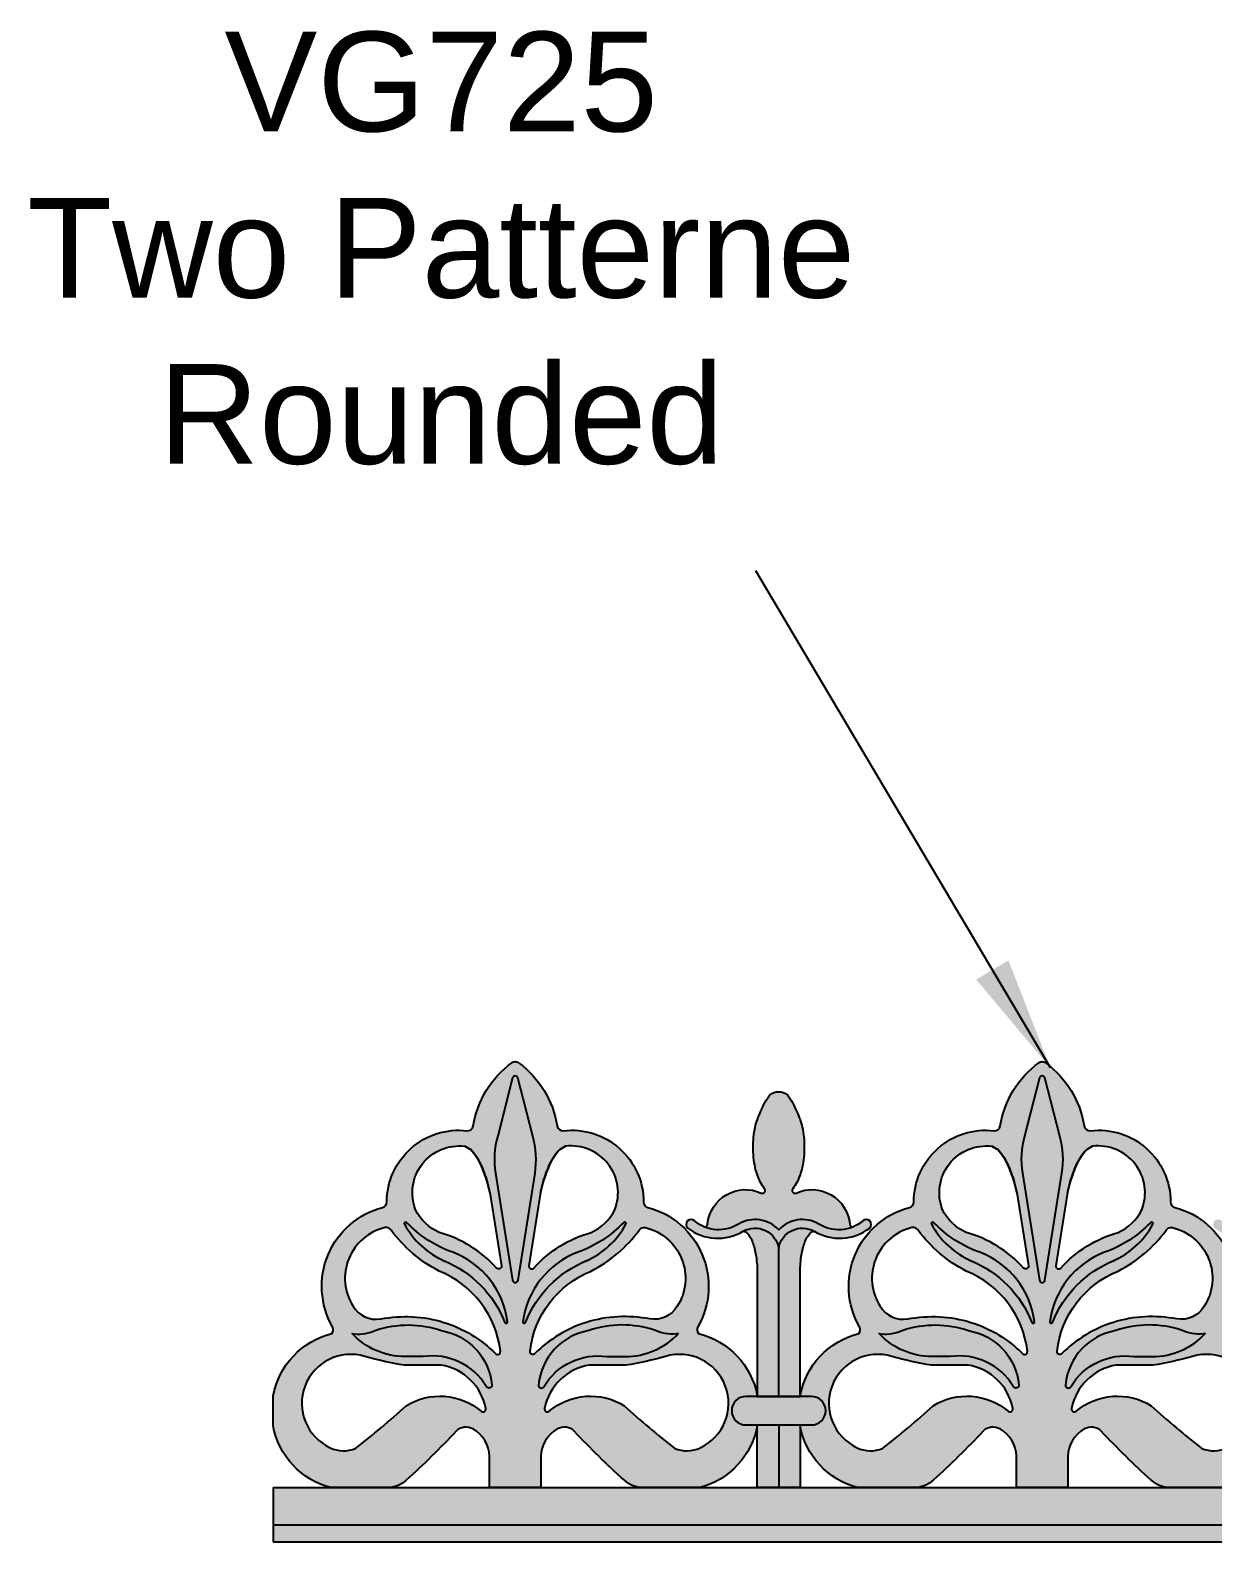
# Model space of a CAD drawing. Header units: millimetres. Extents: x -38686 to 870903, y -23218 to 232707.
# Drawn here: x 15052 to 15467, y 23475 to 24006 of the extents above; entities that cross this region are included whole.
import ezdxf

# ---------------------------------------------------------------- set-up
doc = ezdxf.new("R2010")
doc.units = ezdxf.units.MM
doc.header["$LTSCALE"] = 10
doc.layers.add('42 - Detail Hatch', color=7, linetype='Continuous')
doc.layers.add('44 - Detail Text', color=7, linetype='Continuous')
doc.styles.add('1-20', font='romans.shx', dxfattribs={"width": 0.8, "height": 35})
doc.dimstyles.new('1-20', dxfattribs={"dimtxt": 35, "dimasz": 40, "dimexe": 40, "dimexo": 40, "dimgap": 40, "dimtad": 1, "dimdec": 0, "dimzin": 0, "dimdsep": 46, "dimtxsty": '1-20', "dimblk": 'OBLIQUE', "dimcen": 40, "dimdle": 40, "dimclrd": 251, "dimclre": 251, "dimclrt": 251, "dimadec": 0, "dimazin": 0, "dimtfac": 1, "dimtdec": 0, "dimtix": 1, "dimtmove": 1, "dimatfit": 3, "dimfxl": 1, "dimtolj": 1, "dimtzin": 0, "dimlwd": 25, "dimarcsym": 0})

# ---------------------------------------------------------------- blocks, each defined once
blk = doc.blocks.new('_Oblique')
at = {"color": 0, "linetype": 'ByBlock', "lineweight": -2}
blk.add_line((-0.5, -0.5), (0.5, 0.5), dxfattribs=at)

msp = doc.modelspace()

# ---------------------------------------------------------------- hatches: boundary and pattern name
at = {"layer": '42 - Detail Hatch', "ltscale": 10}
h = msp.add_hatch(color=69, dxfattribs=at)
h.paths.add_polyline_path([(15302.79266827324, 23525.93194438872), (15306.79407143867, 23525.93194438872), (15306.79407143867, 23526.2008125709, 0.290890483241239), (15286.1928871052, 23548.07728254207, -0.3274244620729964), (15285.92486089078, 23550.42781989892, 0.4930837104361933), (15268.37897533985, 23592.29030712896, -0.3395234898260132), (15266.88872050288, 23594.21657475957, 0.446836297973295), (15238.7394440402, 23619.23167666979, -0.4011773792298842), (15236.53719811645, 23620.90276366755, 0.1973603974252032), (15222.97677328225, 23643.10245255326, 0.1595159496181622), (15221.79407143867, 23643.48962387383, 0.1595159496181574), (15220.61136959508, 23643.10245255326, 0.1973603974252036), (15207.05094476088, 23620.90276366755, -0.4011773792299205), (15204.84869883716, 23619.23167666979, 0.4468362979732856), (15176.69942237446, 23594.21657475957, -0.3395234898260073), (15175.20916753752, 23592.29030712896, 0.4930837104361905), (15157.66328198658, 23550.4278198989, -0.3274244620725459), (15157.39525577214, 23548.07728254207, 0.2908904832412579), (15136.79407143867, 23526.2008125709), (15136.79407143867, 23515.66307620655, 0.2854127449615869), (15156.84752715353, 23493.93194438872), (15176.78510024006, 23493.93194438872, 0.185379924663324), (15183.47758103794, 23496.50155403759, 0.02146007984842635), (15201.06704104119, 23513.76726234818, -0.332611912000645), (15207.00888433936, 23514.52215109547, -0.2616575118174192), (15212.79407143867, 23504.93899970452), (15212.79407143867, 23493.93194438872), (15230.79407143867, 23493.93194438872), (15230.79407143867, 23504.93899970452, -0.2616575118174307), (15236.57925853797, 23514.52215109547, -0.3326119120006031), (15242.52110183618, 23513.76726234818, 0.02146007984839959), (15260.11056183942, 23496.50155403759, 0.1853799246633375), (15266.80304263728, 23493.93194438872), (15286.7406157238, 23493.93194438872, 0.2854127449616161), (15306.79407143867, 23515.66307620655), (15306.79407143867, 23515.93194438872), (15302.79266827324, 23515.93194438872, -1)])
h.paths.add_polyline_path([(15232.11993554651, 23521.73371052789, -0.3152936471794113), (15247.79407143867, 23536.93194438872), (15260.62740348009, 23536.93194438872, 0.03138989779875382), (15274.55346135065, 23539.98442146563, -0.9306831185492099), (15286.7406157238, 23507.93194438872, -0.2154485549788748), (15277.85346618624, 23507.73165317299, -0.02416061197222719), (15260.06662547498, 23522.69535926254, 0.3234961625717702), (15233.74495503898, 23520.7790343324, -0.7060767086110007)], flags=16)
h.paths.add_polyline_path([(15229.9921684466, 23529.96254958057, -0.3389195175552531), (15247.68404850152, 23549.06712004296, -0.1649416882875526), (15270.67406228316, 23549.20867205095, 0.1269579821565212), (15278.29192701116, 23547.90577749703), (15279.05577341371, 23548.04046422691, -0.2083356585873839), (15260.39587736092, 23539.93194438872), (15254.05609181241, 23539.93194438872, 0.3050587909623685), (15231.84842319918, 23529.35995463769, -0.800741042946323)], flags=16)
h.paths.add_polyline_path([(15209.84318783836, 23520.7790343324, 0.3234961625717453), (15183.52151740235, 23522.69535926254, -0.02416061197220331), (15165.73467669113, 23507.73165317299, -0.2154485549792389), (15156.84752715353, 23507.93194438874, -0.9306831185488488), (15169.03468152669, 23539.98442146565, 0.03138989779875817), (15182.96073939727, 23536.93194438872), (15195.79407143867, 23536.93194438872, -0.3152936471794515), (15211.46820733082, 23521.73371052789, -0.7060767086108753)], flags=16)
h.paths.add_polyline_path([(15211.73971967816, 23529.35995463769, 0.305058790962365), (15189.53205106492, 23539.93194438872), (15183.19226551641, 23539.93194438872, -0.2083356585873839), (15164.53236946362, 23548.04046422691), (15165.2962158662, 23547.90577749703, 0.126957982156501), (15172.91408059418, 23549.20867205095, -0.1649416882875594), (15195.90409437582, 23549.06712004296, -0.3389195175552572), (15213.59597443074, 23529.96254958057, -0.8007410429461583)], flags=0)
h.paths.add_polyline_path([(15227.00131539139, 23541.7950243844, -0.2753339956792527), (15248.4307918475, 23569.91493101753, 0.1145286720078947), (15265.35164216184, 23584.3195136618, -0.3228661501954092), (15267.51372275045, 23585.21213735898, -0.5160538531805404), (15278.69762306012, 23557.60611028307, -0.3054404845106333), (15269.01433237183, 23553.15345540697, 0.1231444367667507), (15246.79407143867, 23551.93194438872, 0.1221190327105669), (15228.70349038011, 23540.97587559756, -0.7109713930143537)], flags=16)
h.paths.add_polyline_path([(15214.88465249722, 23540.97587559756, 0.1221190327107612), (15196.79407143864, 23551.93194438874, 0.1231444367665872), (15174.57381050551, 23553.15345540697, -0.3054404845104068), (15164.89051981722, 23557.60611028307, -0.516053853180683), (15176.07442012689, 23585.21213735898, -0.3228661501955361), (15178.23650071552, 23584.3195136618, 0.1145286720078941), (15195.15735102984, 23569.91493101753, -0.2753339956793022), (15216.58682748597, 23541.7950243844, -0.7109713930143864)], flags=16)
h.paths.add_polyline_path([(15224.49344115786, 23552.26452829855, -0.2753004821801646), (15243.72599809702, 23576.5508077554, 0.1159179307452305), (15259.87182347474, 23587.00436584617, -0.8930564177331088), (15260.68315832087, 23586.43073597651, -0.1601686518488726), (15246.96730195239, 23573.63770515483, 0.2067174709624382), (15225.44094169702, 23551.9491283619, -0.9487237566595025)], flags=16)
h.paths.add_polyline_path([(15218.14720118035, 23551.9491283619, 0.2067174709624233), (15196.62084092494, 23573.63770515482, -0.1601686518489098), (15182.90498455646, 23586.43073597651, -0.8930564177416445), (15183.71631940263, 23587.00436584617, 0.1159179307451982), (15199.86214478035, 23576.5508077554, -0.2753004821801368), (15219.0947017195, 23552.26452829855, -0.948723756654278)], flags=16)
h.paths.add_polyline_path([(15220.8051350858, 23566.78360393579), (15214.8410017367, 23604.33947318124, -0.1099075124607886), (15215.64121116497, 23617.34636677129), (15220.8137225732, 23637.68689551894, -0.8188190787595419), (15222.77442030414, 23637.68689551894), (15227.94693171239, 23617.34636677129, -0.1099075124607939), (15228.74714114066, 23604.33947318124), (15222.78300779153, 23566.78360393579, -0.8611874208077256)], flags=16)
h.paths.add_polyline_path([(15226.62580776439, 23571.85394882987), (15230.71174975374, 23597.58293477194, -0.01228895311265417), (15231.6575101667, 23601.27883839216, -0.04008491051423099), (15233.98724793669, 23607.55917123388, -0.08147715482250041), (15237.41474789285, 23612.59130274702, -6.417048229291687e-05), (15237.41828733476, 23612.59372853271, -0.0200086365435446), (15238.55091113874, 23613.30491766083, -0.0147684770285719), (15239.42152213576, 23613.77057195074, -0.5691558839869824), (15256.75341928145, 23591.46040073143, -0.1737650996832021), (15248.44494603112, 23583.52075888115, 0.1406254601873829), (15228.35526627017, 23571.02652453788, -0.7461344911949436)], flags=16)
h.paths.add_polyline_path([(15204.16662074137, 23613.77057195076, 0.5691558839823401), (15186.83472359588, 23591.46040073145, 0.1737650996832476), (15195.14319684622, 23583.52075888115, -0.1406254601873809), (15215.23287660716, 23571.02652453788, 0.7461344911948913), (15216.96233511294, 23571.85394882987), (15212.87639312362, 23597.58293477194, 0.01228895311265417), (15211.93063271066, 23601.27883839216, 0.04008491051423099), (15209.60089494064, 23607.55917123388, 0.08147715482249676), (15206.17339498448, 23612.59130274702, 0.0348516414473829)], flags=16)
h.paths.add_polyline_path([(15195.90409437582, 23549.06712004296, 0.1649416882875526), (15172.91408059418, 23549.20867205095, -0.1269579821565212), (15165.2962158662, 23547.90577749703), (15164.53236946362, 23548.04046422691, 0.2078819442518746), (15183.14795296509, 23539.93194438872), (15189.53205106492, 23539.93194438872, -0.3050587909623685), (15211.73971967816, 23529.35995463769, 0.8007410429465864), (15213.59597443074, 23529.96254958057, 0.3389195175552484)], flags=16)
h.paths.add_polyline_path([(15279.05577341371, 23548.04046422691), (15278.29192701116, 23547.90577749703, -0.126957982156501), (15270.67406228316, 23549.20867205095, 0.1649416882875594), (15247.68404850152, 23549.06712004296, -1.074792966085091e-05), (15247.68495577897, 23549.06727597996, 0.338931500104977), (15229.9921684466, 23529.96254958057, 0.8007410429461583), (15231.84842319918, 23529.35995463769, -0.305058790962365), (15254.05609181241, 23539.93194438872), (15260.44018991225, 23539.93194438872, 0.2078819442518746)], flags=16)
h.paths.add_polyline_path([(15246.96730195239, 23573.63770515482, 0.1601686518488891), (15260.68315832087, 23586.43073597651, 0.8606088951536963), (15259.89722587765, 23587.03082756048, -0.1161389978506701), (15243.72599809702, 23576.5508077554, 0.276527809332096), (15224.47551340025, 23552.12763096325, 0.8250623812623604), (15225.44094169702, 23551.9491283619, -0.2067174709624074)], flags=16)
h.paths.add_polyline_path([(15199.86214478035, 23576.5508077554, -0.1161389978506361), (15183.69091699968, 23587.03082756048, 0.8606088951537916), (15182.90498455646, 23586.43073597651, 0.1601686518489014), (15196.62084092494, 23573.63770515482, -0.206717470962428), (15218.14720118035, 23551.9491283619, 0.825062381262331), (15219.11262947708, 23552.12763096325, 0.2765278093320985)], flags=16)
h.paths.add_polyline_path([(15228.74714114066, 23604.33947318124, 0.1099075124607939), (15227.94693171239, 23617.34636677129), (15222.74956699438, 23637.78462937045, 0.7378312742267509), (15220.83857588299, 23637.78462937045), (15215.64121116497, 23617.34636677129, 0.1099075124607886), (15214.8410017367, 23604.33947318124), (15220.80783330274, 23566.76661338963, 0.8463158850734317), (15222.78030957459, 23566.76661338961)], flags=0)
h.paths.add_polyline_path([(15320.43384383983, 23597.34667727244, -0.7932168850167367), (15319.24037047086, 23598.88564164062, 0.05168259614108816), (15320.65803246937, 23601.05757571796, 0.06637821796951085), (15322.54954312151, 23606.36343821461, 0.05251991267427723), (15323.29407143867, 23613.43194438874, 0.05251991267418304), (15322.54954312151, 23620.50045056285, 0.0663782179696129), (15320.65803246937, 23625.8063130595, 0.07943427259887043), (15317.3618679136, 23631.85014307652, 0.1711509385230187), (15314.29407143867, 23632.93194438874, 0.1711509385228599), (15311.22627496376, 23631.85014307652, 0.0794342725988546), (15307.930110408, 23625.8063130595, 0.06637821796951819), (15306.03859975582, 23620.50045056285, 0.05251991267426905), (15305.29407143867, 23613.43194438874, 0.05251991267421482), (15306.03859975582, 23606.36343821461, 0.06637821796960094), (15307.930110408, 23601.05757571796, 0.05168259614101062), (15309.34777240648, 23598.88564164063, -0.7932168850167229), (15308.15429903751, 23597.34667727244, 0.5179678985366243), (15289.34597174407, 23586.43176589455, -0.5156824637204805), (15287.939629306, 23585.60883665583, 0.2558491912092595), (15300.38895666798, 23586.58381115453, -0.344392491894586), (15314.29407143867, 23584.44538254291, -0.3443924918945804), (15328.19918620936, 23586.58381115453, 0.255849191209277), (15340.64851357136, 23585.60883665583, -0.5156824637205347), (15339.24217113326, 23586.43176589455, 0.5179678985366174)])
h.paths.add_polyline_path([(15300.38895666798, 23586.58381115453, -0.3343219400798156), (15284.78537778961, 23587.61783829065, 1), (15282.34251553938, 23585.05614797247, 0.3067604437600738), (15301.79407143867, 23583.93194438872, -0.5248388130721586), (15314.29407143867, 23577.93194438872, -0.5248388130721688), (15326.79407143867, 23583.93194438872, 0.3067604437600798), (15346.24562733798, 23585.05614797247, 1), (15343.80276508772, 23587.61783829065, -0.3343219400797596), (15328.19918620936, 23586.58381115453, 0.3443924918945613), (15314.29407143867, 23584.44538254291, 0.3443924918945793)])
h.paths.add_polyline_path([(15314.29407143867, 23577.93194438872, 0.5248388130721586), (15301.79407143867, 23583.93194438872, -0.2270799446935736), (15303.3337419538, 23583.19467002309, -0.08920364666017906), (15305.3296053446, 23579.53854610653, -0.04616947495852258), (15306.37187179295, 23575.0766342537, -0.03431438563950417), (15306.79407143867, 23568.93194438874), (15306.79407143867, 23525.93194438872), (15314.29407143867, 23525.93194438872)])
h.paths.add_polyline_path([(15322.21627108439, 23575.0766342537, -0.04616947495852258), (15323.25853753274, 23579.53854610653, -0.0892036466601791), (15325.25440092356, 23583.19467002309, -0.2270799446936018), (15326.79407143867, 23583.93194438872, 0.5248388130721688), (15314.29407143867, 23577.93194438872), (15314.29407143867, 23525.93194438872), (15321.79407143867, 23525.93194438872), (15321.79407143867, 23526.2008125709), (15321.79407143867, 23568.93194438874, -0.03431438563949912)])
h.paths.add_polyline_path([(15325.7954746041, 23525.93194438872), (15302.79266827324, 23525.93194438872, 1), (15302.79266827324, 23515.93194438872), (15325.7954746041, 23515.93194438872, 1)])
h.paths.add_polyline_path([(15321.79407143867, 23515.93194438872), (15314.29407143867, 23515.93194438872), (15314.29407143867, 23493.93194438872), (15321.79407143867, 23493.93194438872)])
h.paths.add_polyline_path([(15314.29407143867, 23515.93194438872), (15306.79407143867, 23515.93194438872), (15306.79407143867, 23493.93194438872), (15314.29407143867, 23493.93194438872)])
h.paths.add_polyline_path([(15386.06704104119, 23513.76726234818, -0.33261191200058), (15392.00888433936, 23514.52215109547, -0.2616575118174307), (15397.79407143867, 23504.93899970452), (15397.79407143867, 23493.93194438872), (15415.79407143867, 23493.93194438872), (15415.79407143867, 23504.93899970452, -0.261657511817436), (15421.57925853797, 23514.52215109547, -0.3326119120004479), (15427.52110183618, 23513.76726234818, 0.02146007984840215), (15445.11056183942, 23496.50155403759, 0.1853799246632882), (15451.80304263728, 23493.93194438872), (15471.7406157238, 23493.93194438872, 0.2854127449616131), (15491.79407143867, 23515.66307620655), (15491.79407143867, 23515.93194438872), (15487.79266827324, 23515.93194438872, -1), (15487.79266827324, 23525.93194438872), (15491.79407143867, 23525.93194438872), (15491.79407143867, 23526.2008125709, 0.2908904832412254), (15471.1928871052, 23548.07728254207, -0.3274244620730397), (15470.92486089078, 23550.42781989892, 0.4930837104361876), (15453.37897533985, 23592.29030712896, -0.3395234898260209), (15451.88872050288, 23594.21657475957, 0.446836297973298), (15423.7394440402, 23619.23167666979, -0.4011773792298842), (15421.53719811645, 23620.90276366755, 0.1973603974252036), (15407.97677328225, 23643.10245255326, 0.1595159496181574), (15406.79407143867, 23643.48962387383, 0.1595159496181574), (15405.61136959508, 23643.10245255326, 0.197360397425203), (15392.05094476088, 23620.90276366755, -0.4011773792299205), (15389.84869883716, 23619.23167666979, 0.4468362979732851), (15361.69942237446, 23594.21657475957, -0.3395234898259994), (15360.20916753752, 23592.29030712896, 0.493083710436193), (15342.66328198658, 23550.4278198989, -0.3274244620725698), (15342.39525577214, 23548.07728254207, 0.2908904832412552), (15321.79407143867, 23526.2008125709), (15321.79407143867, 23525.93194438872), (15325.7954746041, 23525.93194438872, -1), (15325.7954746041, 23515.93194438872), (15321.79407143867, 23515.93194438872), (15321.79407143867, 23515.66307620655, 0.2854127449615869), (15341.84752715353, 23493.93194438872), (15361.78510024006, 23493.93194438872, 0.1853799246633169), (15368.47758103794, 23496.50155403759, 0.02146007984842702)])
h.paths.add_polyline_path([(15354.03468152669, 23539.98442146565, 0.03138989779875348), (15367.96073939727, 23536.93194438872), (15380.79407143867, 23536.93194438872, -0.3152936471794493), (15396.46820733082, 23521.73371052789, -0.7060767086105588), (15394.84318783836, 23520.7790343324, 0.3234961625717417), (15368.52151740235, 23522.69535926254, -0.02416061197220371), (15350.73467669113, 23507.73165317299, -0.2154485549790313), (15341.84752715353, 23507.93194438874, -0.9306831185491602)], flags=16)
h.paths.add_polyline_path([(15349.53236946362, 23548.04046422691), (15350.2962158662, 23547.90577749703, 0.126957982156501), (15357.91408059418, 23549.20867205095, -0.1649416882875611), (15380.90409437582, 23549.06712004296, -0.338919517555254), (15398.59597443074, 23529.96254958057, -0.8007410429461583), (15396.73971967816, 23529.35995463769, 0.305058790962365), (15374.53205106492, 23539.93194438872), (15368.19226551641, 23539.93194438872, -0.2083356585873839)], flags=16)
h.paths.add_polyline_path([(15349.89051981722, 23557.60611028307, -0.5160538531805478), (15361.07442012689, 23585.21213735898, -0.3228661501951997), (15363.23650071552, 23584.3195136618, 0.1145286720079021), (15380.15735102984, 23569.91493101753, -0.2753339956793084), (15401.58682748597, 23541.7950243844, -0.7109713930143018), (15399.88465249722, 23540.97587559756, 0.1221190327106922), (15381.79407143864, 23551.93194438874, 0.123144436766671), (15359.57381050551, 23553.15345540697, -0.305440484510538)], flags=16)
h.paths.add_polyline_path([(15403.14720118035, 23551.9491283619, 0.2067174709624316), (15381.62084092494, 23573.63770515482, -0.1601686518489028), (15367.90498455646, 23586.43073597651, -0.8930564177311439), (15368.71631940263, 23587.00436584617, 0.1159179307452355), (15384.86214478035, 23576.5508077554, -0.2765278093320877), (15404.11262947708, 23552.12763096325, -0.8250623812630049)], flags=0)
h.paths.add_polyline_path([(15417.11993554651, 23521.73371052789, -0.315293647179428), (15432.79407143867, 23536.93194438872), (15445.62740348009, 23536.93194438872, 0.03138989779875382), (15459.55346135065, 23539.98442146563, -0.9306831185492099), (15471.7406157238, 23507.93194438872, -0.2154485549788628), (15462.85346618624, 23507.73165317299, -0.02416061197222748), (15445.06662547498, 23522.69535926254, 0.323496162571777), (15418.74495503898, 23520.7790343324, -0.7060767086100076)], flags=16)
h.paths.add_polyline_path([(15414.9921684466, 23529.96254958057, -0.3389195175552472), (15432.68404850152, 23549.06712004296, -0.1649416882875594), (15455.67406228316, 23549.20867205095, 0.1269579821565051), (15463.29192701116, 23547.90577749703), (15464.05577341371, 23548.04046422691, -0.2083356585873839), (15445.39587736092, 23539.93194438872), (15439.05609181241, 23539.93194438872, 0.3050587909623685), (15416.84842319918, 23529.35995463769, -0.8007410429461147)], flags=16)
h.paths.add_polyline_path([(15412.00131539139, 23541.7950243844, -0.2753339956792527), (15433.4307918475, 23569.91493101753, 0.1145286720078947), (15450.35164216184, 23584.3195136618, -0.3228661501954092), (15452.51372275045, 23585.21213735898, -0.5160538531805404), (15463.69762306012, 23557.60611028307, -0.3054404845106333), (15454.01433237183, 23553.15345540697, 0.1231444367667507), (15431.79407143867, 23551.93194438872, 0.1221190327105669), (15413.70349038011, 23540.97587559756, -0.7109713930143537)], flags=16)
h.paths.add_polyline_path([(15409.47551340025, 23552.12763096325, -0.2765278093320849), (15428.72599809702, 23576.5508077554, 0.1159179307452382), (15444.87182347474, 23587.00436584617, -0.8930564177362296), (15445.68315832087, 23586.43073597651, -0.1601686518488961), (15431.96730195239, 23573.63770515482, 0.2067174709624195), (15410.44094169702, 23551.9491283619, -0.8250623812619367)], flags=0)
h.paths.add_polyline_path([(15389.16662074137, 23613.77057195076, 0.5691558839823977), (15371.83472359588, 23591.46040073143, 0.1737650996832111), (15380.14319684622, 23583.52075888115, -0.1406254601873813), (15400.23287660719, 23571.02652453788, 0.7461344911949581), (15401.96233511294, 23571.85394882987), (15397.87639312362, 23597.58293477194, 0.01228895311265505), (15396.93063271066, 23601.27883839216, 0.04008491051424711), (15394.60089494064, 23607.55917123388, 0.08147715482245814), (15391.17339498448, 23612.59130274702, 0.03485164144738039)], flags=16)
h.paths.add_polyline_path([(15405.8051350858, 23566.78360393579), (15399.8410017367, 23604.33947318124, -0.1099075124607886), (15400.64121116497, 23617.34636677129), (15405.8137225732, 23637.68689551894, -0.8188190787614672), (15407.77442030414, 23637.68689551894), (15412.94693171239, 23617.34636677129, -0.1099075124607939), (15413.74714114066, 23604.33947318124), (15407.78300779153, 23566.78360393579, -0.8611874208077256)], flags=16)
h.paths.add_polyline_path([(15411.62580776439, 23571.85394882987), (15415.71174975374, 23597.58293477194, -0.01228895311265505), (15416.6575101667, 23601.27883839216, -0.04008491051424711), (15418.98724793669, 23607.55917123388, -0.08147715482245878), (15422.41474789285, 23612.59130274702, -0.02010179582143112), (15423.55259056064, 23613.30588061997, -0.01473951938292861), (15424.421522136, 23613.77057195076, -0.5691558839823816), (15441.75341928148, 23591.46040073143, -0.1737650996832163), (15433.44494603112, 23583.52075888115, 0.1406254601873793), (15413.35526627017, 23571.02652453788, -0.7461344911948433)], flags=16)
h.paths.add_polyline_path([(15380.90409437582, 23549.06712004296, 0.1649416882875594), (15357.91408059418, 23549.20867205095, -0.1269579821565051), (15350.2962158662, 23547.90577749703), (15349.53236946362, 23548.04046422691, 0.2078819442518769), (15368.14795296509, 23539.93194438872), (15374.53205106492, 23539.93194438872, -0.3050587909623685), (15396.73971967816, 23529.35995463769, 0.8007410429461805), (15398.59597443074, 23529.96254958057, 0.3389195175552451)], flags=16)
h.paths.add_polyline_path([(15384.86214478035, 23576.5508077554, -0.1161389978506361), (15368.69091699968, 23587.03082756048, 0.8606088951537916), (15367.90498455646, 23586.43073597651, 0.1601686518488999), (15381.62084092494, 23573.63770515482, -0.2067174709624292), (15403.14720118035, 23551.9491283619, 0.825062381262331), (15404.11262947708, 23552.12763096325, 0.2765278093320985)], flags=16)
h.paths.add_polyline_path([(15413.74714114066, 23604.33947318124, 0.1099075124607939), (15412.94693171239, 23617.34636677129), (15407.74956699438, 23637.78462937045, 0.7378312742267509), (15405.83857588299, 23637.78462937045), (15400.64121116497, 23617.34636677129, 0.1099075124607886), (15399.8410017367, 23604.33947318124), (15405.80783330277, 23566.7666133896, 0.8463158850574997), (15407.78030957459, 23566.7666133896)], flags=16)
h.paths.add_polyline_path([(15431.96730195239, 23573.63770515482, 0.1601686518488891), (15445.68315832087, 23586.43073597651, 0.8606088951536963), (15444.89722587765, 23587.03082756048, -0.1161389978506701), (15428.72599809702, 23576.5508077554, 0.276527809332096), (15409.47551340025, 23552.12763096325, 0.8250623812623604), (15410.44094169702, 23551.9491283619, -0.2067174709624074)], flags=16)
h.paths.add_polyline_path([(15464.05577341371, 23548.04046422691), (15463.29192701116, 23547.90577749703, -0.126957982156501), (15455.67406228316, 23549.20867205095, 0.1649416882875611), (15432.68404850152, 23549.06712004296, -1.074792966357959e-05), (15432.68495577897, 23549.06727597996, 0.338931500104977), (15414.9921684466, 23529.96254958057, 0.8007410429461583), (15416.84842319918, 23529.35995463769, -0.305058790962365), (15439.05609181241, 23539.93194438872), (15445.44018991225, 23539.93194438872, 0.2078819442518769)], flags=16)
h.paths.add_polyline_path([(15499.29407143867, 23577.93194438872, 0.5248388130721586), (15486.79407143867, 23583.93194438872, -0.2270799446935736), (15488.3337419538, 23583.19467002309, -0.08920364666017906), (15490.3296053446, 23579.53854610653, -0.04616947495852258), (15491.37187179295, 23575.0766342537, -0.03431438563950417), (15491.79407143867, 23568.93194438874), (15491.79407143867, 23525.93194438872), (15499.29407143867, 23525.93194438872)])
h.paths.add_polyline_path([(15506.79407143867, 23568.93194438874, -0.03431438563949912), (15507.21627108439, 23575.0766342537, -0.04616947495852258), (15508.25853753274, 23579.53854610653, -0.0892036466601791), (15510.25440092356, 23583.19467002309, -0.2270799446936018), (15511.79407143867, 23583.93194438872, 0.5248388130721688), (15499.29407143867, 23577.93194438872), (15499.29407143867, 23525.93194438872), (15506.79407143867, 23525.93194438872), (15506.79407143867, 23526.2008125709)])
h.paths.add_polyline_path([(15510.7954746041, 23525.93194438872), (15487.79266827324, 23525.93194438872, 1), (15487.79266827324, 23515.93194438872), (15510.7954746041, 23515.93194438872, 1)])
h.paths.add_polyline_path([(15506.79407143867, 23515.93194438872), (15499.29407143867, 23515.93194438872), (15499.29407143867, 23493.93194438872), (15506.79407143867, 23493.93194438872)])
h.paths.add_polyline_path([(15499.29407143867, 23515.93194438872), (15491.79407143867, 23515.93194438872), (15491.79407143867, 23515.66307620655), (15491.79407143867, 23493.93194438872), (15499.29407143867, 23493.93194438872)])
h.paths.add_polyline_path([(15511.79407143867, 23583.93194438872, 0.3067604437600798), (15531.24562733798, 23585.05614797247, 1), (15528.80276508772, 23587.61783829065, -0.3343219400797596), (15513.19918620936, 23586.58381115453, 0.3443924918945613), (15499.29407143867, 23584.44538254291, 0.3443924918945793), (15485.38895666798, 23586.58381115453, -0.3343219400798156), (15469.78537778961, 23587.61783829065, 1), (15467.34251553938, 23585.05614797247, 0.3067604437600738), (15486.79407143867, 23583.93194438872, -0.5248388130721586), (15499.29407143867, 23577.93194438872, -0.5248388130721688)])
h.paths.add_polyline_path([(15505.43384383983, 23597.34667727244, -0.7932168850169062), (15504.24037047086, 23598.88564164062, 0.05168259614108149), (15505.65803246937, 23601.05757571796, 0.0663782179694935), (15507.54954312151, 23606.36343821461, 0.05251991267429039), (15508.29407143867, 23613.43194438874, 0.05251991267418304), (15507.54954312151, 23620.50045056285, 0.06637821796959516), (15505.65803246937, 23625.8063130595, 0.07943427259889302), (15502.3618679136, 23631.85014307652, 0.1711509385229896), (15499.29407143867, 23632.93194438874, 0.1711509385228599), (15496.22627496376, 23631.85014307652, 0.07943427259887359), (15492.930110408, 23625.8063130595, 0.06637821796950492), (15491.03859975582, 23620.50045056285, 0.0525199126742655), (15490.29407143867, 23613.43194438874, 0.05251991267421482), (15491.03859975582, 23606.36343821461, 0.06637821796959895), (15492.930110408, 23601.05757571796, 0.05168259614101577), (15494.34777240648, 23598.88564164063, -0.7932168850165541), (15493.15429903751, 23597.34667727244, 0.5179678985366372), (15474.34597174407, 23586.43176589455, -0.5156824637205405), (15472.939629306, 23585.60883665583, 0.2558491912093087), (15485.388956668, 23586.58381115453, -0.3443924918945344), (15499.29407143867, 23584.44538254291, -0.3443924918945802), (15513.19918620936, 23586.58381115453, 0.2558491912092818), (15525.64851357136, 23585.60883665583, -0.5156824637205948), (15524.24217113326, 23586.43176589455, 0.5179678985366092)])
h.paths.add_polyline_path([(15691.79407143867, 23493.93194438872), (15676.79407143867, 23493.93194438872), (15136.79407143867, 23493.93194438872), (15136.79407143867, 23480.93194438872), (15691.79407143867, 23480.93194438872)])
h.paths.add_polyline_path([(15691.79407143867, 23480.93194438872), (15136.79407143867, 23480.93194438872), (15136.79407143867, 23474.93194438872), (15691.79407143867, 23474.93194438872)])
h.paths.add_polyline_path([(15606.57925853797, 23514.52215109547, -0.3326119120007376), (15612.52110183618, 23513.76726234816, 0.02146007984839815), (15630.11056183942, 23496.50155403759, 0.1853799246632894), (15636.80304263728, 23493.93194438872), (15656.7406157238, 23493.93194438872, 0.2854127449616131), (15676.79407143867, 23515.66307620655), (15676.79407143867, 23515.93194438872), (15672.79266827324, 23515.93194438872, -1), (15672.79266827324, 23525.93194438872), (15676.79407143867, 23525.93194438872), (15676.79407143867, 23526.2008125709, 0.290890483241239), (15656.1928871052, 23548.07728254207, -0.3274244620729964), (15655.92486089078, 23550.42781989892, 0.4930837104361933), (15638.37897533985, 23592.29030712896, -0.3395234898260132), (15636.88872050288, 23594.21657475957, 0.446836297973295), (15608.7394440402, 23619.23167666979, -0.4011773792298842), (15606.53719811645, 23620.90276366755, 0.1973603974252032), (15592.97677328225, 23643.10245255326, 0.1595159496181622), (15591.79407143867, 23643.48962387383, 0.1595159496181574), (15590.61136959508, 23643.10245255326, 0.1973603974252036), (15577.05094476088, 23620.90276366755, -0.4011773792299205), (15574.84869883716, 23619.23167666979, 0.4468362979732856), (15546.69942237446, 23594.21657475957, -0.3395234898260073), (15545.20916753752, 23592.29030712896, 0.4930837104361905), (15527.66328198658, 23550.4278198989, -0.3274244620725459), (15527.39525577214, 23548.07728254207, 0.2908904832412579), (15506.79407143867, 23526.2008125709), (15506.79407143867, 23525.93194438872), (15510.7954746041, 23525.93194438872, -1), (15510.7954746041, 23515.93194438872), (15506.79407143867, 23515.93194438872), (15506.79407143867, 23515.66307620655, 0.2854127449615869), (15526.84752715353, 23493.93194438872), (15546.78510024006, 23493.93194438872, 0.1853799246633111), (15553.47758103794, 23496.50155403759, 0.02146007984842695), (15571.06704104119, 23513.76726234818, -0.3326119120006102), (15577.00888433936, 23514.52215109547, -0.2616575118174224), (15582.79407143867, 23504.93899970452), (15582.79407143867, 23493.93194438872), (15600.79407143867, 23493.93194438872), (15600.79407143867, 23504.93899970452, -0.2616575118174161)])
h.paths.add_polyline_path([(15579.84318783836, 23520.7790343324, 0.3234961625717451), (15553.52151740235, 23522.69535926254, -0.02416061197220331), (15535.73467669113, 23507.73165317299, -0.2154485549792389), (15526.84752715353, 23507.93194438874, -0.9306831185488488), (15539.03468152669, 23539.98442146565, 0.03138989779875817), (15552.96073939727, 23536.93194438872), (15565.79407143867, 23536.93194438872, -0.3152936471794515), (15581.46820733082, 23521.73371052789, -0.7060767086108107)], flags=16)
h.paths.add_polyline_path([(15602.11993554651, 23521.73371052789, -0.3152936471794219), (15617.79407143867, 23536.93194438872), (15630.62740348009, 23536.93194438872, 0.03138989779875382), (15644.55346135065, 23539.98442146563, -0.9306831185492099), (15656.7406157238, 23507.93194438872, -0.2154485549788748), (15647.85346618624, 23507.73165317299, -0.02416061197222719), (15630.06662547498, 23522.69535926254, 0.3234961625717702), (15603.74495503898, 23520.7790343324, -0.7060767086108656)], flags=16)
h.paths.add_polyline_path([(15581.73971967816, 23529.35995463769, 0.305058790962365), (15559.53205106492, 23539.93194438872), (15553.19226551641, 23539.93194438872, -0.2083356585873839), (15534.53236946362, 23548.04046422691), (15535.2962158662, 23547.90577749703, 0.126957982156501), (15542.91408059418, 23549.20867205095, -0.1649416882875594), (15565.90409437582, 23549.06712004296, -0.3389195175552572), (15583.59597443074, 23529.96254958057, -0.8007410429461583)], flags=0)
h.paths.add_polyline_path([(15599.9921684466, 23529.96254958057, -0.3389195175552524), (15617.68404850152, 23549.06712004296, -0.1649416882875526), (15640.67406228316, 23549.20867205095, 0.1269579821565212), (15648.29192701116, 23547.90577749703), (15649.05577341371, 23548.04046422691, -0.2083356585873839), (15630.39587736092, 23539.93194438872), (15624.05609181241, 23539.93194438872, 0.3050587909623685), (15601.84842319918, 23529.35995463769, -0.8007410429463557)], flags=16)
h.paths.add_polyline_path([(15584.88465249722, 23540.97587559756, 0.12211903271079), (15566.79407143864, 23551.93194438874, 0.1231444367665698), (15544.57381050551, 23553.15345540697, -0.305440484510353), (15534.89051981722, 23557.60611028307, -0.5160538531806846), (15546.07442012689, 23585.21213735898, -0.3228661501955361), (15548.23650071552, 23584.3195136618, 0.1145286720078941), (15565.15735102984, 23569.91493101753, -0.2753339956793022), (15586.58682748597, 23541.7950243844, -0.7109713930143582)], flags=16)
h.paths.add_polyline_path([(15597.00131539139, 23541.7950243844, -0.2753339956792527), (15618.4307918475, 23569.91493101753, 0.1145286720078947), (15635.35164216184, 23584.3195136618, -0.3228661501954092), (15637.51372275045, 23585.21213735898, -0.5160538531805404), (15648.69762306012, 23557.60611028307, -0.3054404845106333), (15639.01433237183, 23553.15345540697, 0.1231444367667507), (15616.79407143867, 23551.93194438872, 0.1221190327105669), (15598.70349038011, 23540.97587559756, -0.7109713930143537)], flags=16)
h.paths.add_polyline_path([(15588.14720118035, 23551.9491283619, 0.206717470962423), (15566.62084092494, 23573.63770515482, -0.1601686518489098), (15552.90498455646, 23586.43073597651, -0.8930564177416445), (15553.71631940263, 23587.00436584617, 0.1159179307451982), (15569.86214478035, 23576.5508077554, -0.2765278093320805), (15589.11262947708, 23552.12763096325, -0.8250623812624394)], flags=16)
h.paths.add_polyline_path([(15594.47551340025, 23552.12763096325, -0.2765278093320939), (15613.72599809702, 23576.5508077554, 0.1159179307452304), (15629.87182347474, 23587.00436584617, -0.8930564177373586), (15630.68315832087, 23586.43073597651, -0.1601686518488934), (15616.96730195239, 23573.63770515482, 0.2067174709624231), (15595.44094169702, 23551.9491283619, -0.8250623812629717)], flags=16)
h.paths.add_polyline_path([(15590.8051350858, 23566.78360393579), (15584.8410017367, 23604.33947318124, -0.1099075124607886), (15585.64121116497, 23617.34636677129), (15590.8137225732, 23637.68689551894, -0.8188190787595419), (15592.77442030414, 23637.68689551894), (15597.94693171239, 23617.34636677129, -0.1099075124607939), (15598.74714114066, 23604.33947318124), (15592.78300779153, 23566.78360393579, -0.8611874208077256)], flags=16)
h.paths.add_polyline_path([(15574.16662074137, 23613.77057195076, 0.5691558839823401), (15556.83472359588, 23591.46040073145, 0.1737650996832476), (15565.14319684622, 23583.52075888115, -0.1406254601873809), (15585.23287660719, 23571.02652453788, 0.7461344911948913), (15586.96233511294, 23571.85394882987), (15582.87639312362, 23597.58293477194, 0.01228895311265417), (15581.93063271066, 23601.27883839216, 0.04008491051423099), (15579.60089494064, 23607.55917123388, 0.08147715482249676), (15576.17339498448, 23612.59130274702, 0.0348516414473829)], flags=16)
h.paths.add_polyline_path([(15596.62580776439, 23571.85394882987), (15600.71174975374, 23597.58293477194, -0.01228895311265417), (15601.6575101667, 23601.27883839216, -0.04008491051423099), (15603.98724793669, 23607.55917123388, -0.08147715482250041), (15607.41474789285, 23612.59130274702, -6.417048229291687e-05), (15607.41828733476, 23612.59372853271, -0.0200086365435446), (15608.55091113874, 23613.30491766083, -0.0147684770285719), (15609.42152213576, 23613.77057195074, -0.5691558839869824), (15626.75341928148, 23591.46040073143, -0.1737650996832021), (15618.44494603112, 23583.52075888115, 0.1406254601873829), (15598.35526627017, 23571.02652453788, -0.7461344911949436)], flags=16)
h.paths.add_polyline_path([(15565.90409437582, 23549.06712004296, 0.1649416882875542), (15542.91408059418, 23549.20867205095, -0.126957982156513), (15535.2962158662, 23547.90577749703), (15534.53236946362, 23548.04046422691, 0.2078819442518746), (15553.14795296509, 23539.93194438872), (15559.53205106492, 23539.93194438872, -0.3050587909623685), (15581.73971967816, 23529.35995463769, 0.8007410429465864), (15583.59597443074, 23529.96254958057, 0.3389195175552515)], flags=16)
h.paths.add_polyline_path([(15569.86214478035, 23576.5508077554, -0.1161389978506361), (15553.69091699968, 23587.03082756048, 0.8606088951537916), (15552.90498455646, 23586.43073597651, 0.1601686518489014), (15566.62084092494, 23573.63770515482, -0.206717470962428), (15588.14720118035, 23551.9491283619, 0.825062381262331), (15589.11262947708, 23552.12763096325, 0.2765278093320985)], flags=16)
h.paths.add_polyline_path([(15598.74714114066, 23604.33947318124, 0.1099075124607939), (15597.94693171239, 23617.34636677129), (15592.74956699438, 23637.78462937045, 0.7378312742267509), (15590.83857588299, 23637.78462937045), (15585.64121116497, 23617.34636677129, 0.1099075124607886), (15584.8410017367, 23604.33947318124), (15590.80783330274, 23566.76661338963, 0.8463158850734317), (15592.78030957459, 23566.76661338961)], flags=0)
h.paths.add_polyline_path([(15616.96730195239, 23573.63770515482, 0.160168651848885), (15630.68315832087, 23586.43073597651, 0.8606088951536963), (15629.89722587765, 23587.03082756048, -0.1161389978506701), (15613.72599809702, 23576.5508077554, 0.276527809332096), (15594.47551340025, 23552.12763096325, 0.8250623812623604), (15595.44094169702, 23551.9491283619, -0.2067174709624106)], flags=0)
h.paths.add_polyline_path([(15649.05577341371, 23548.04046422691), (15648.29192701116, 23547.90577749703, -0.126957982156501), (15640.67406228316, 23549.20867205095, 0.1649416882875594), (15617.68404850152, 23549.06712004296, -1.074792966085091e-05), (15617.68495577897, 23549.06727597996, 0.338931500104977), (15599.9921684466, 23529.96254958057, 0.8007410429461583), (15601.84842319918, 23529.35995463769, -0.305058790962365), (15624.05609181241, 23539.93194438872), (15630.44018991225, 23539.93194438872, 0.2078819442518746)], flags=16)
h.paths.add_polyline_path([(15684.29407143867, 23515.93194438872), (15676.79407143867, 23515.93194438872), (15676.79407143867, 23515.66307620655), (15676.79407143867, 23493.93194438872), (15684.29407143867, 23493.93194438872)])
h.paths.add_polyline_path([(15691.79407143867, 23515.93194438872), (15684.29407143867, 23515.93194438872), (15684.29407143867, 23493.93194438872), (15691.79407143867, 23493.93194438872)])
h.paths.add_polyline_path([(15695.7954746041, 23525.93194438872), (15672.79266827324, 23525.93194438872, 1), (15672.79266827324, 23515.93194438872), (15695.7954746041, 23515.93194438872, 1)])
h.paths.add_polyline_path([(15691.79407143867, 23568.93194438874, -0.03431438563949912), (15692.21627108442, 23575.0766342537, -0.04616947495852258), (15693.25853753274, 23579.53854610653, -0.0892036466601791), (15695.25440092356, 23583.19467002309, -0.2270799446936018), (15696.79407143867, 23583.93194438872, 0.5248388130721688), (15684.29407143867, 23577.93194438872), (15684.29407143867, 23525.93194438872), (15691.79407143867, 23525.93194438872)])
h.paths.add_polyline_path([(15684.29407143867, 23577.93194438872, 0.5248388130721586), (15671.79407143867, 23583.93194438872, -0.2270799446935736), (15673.3337419538, 23583.19467002309, -0.08920364666017906), (15675.3296053446, 23579.53854610653, -0.04616947495852258), (15676.37187179295, 23575.0766342537, -0.03431438563950417), (15676.79407143867, 23568.93194438874), (15676.79407143867, 23525.93194438872), (15684.29407143867, 23525.93194438872)])
h.paths.add_polyline_path([(15696.79407143867, 23583.93194438872, 0.3067604437600798), (15716.24562733798, 23585.05614797247, 1), (15713.80276508772, 23587.61783829065, -0.3343219400797596), (15698.19918620936, 23586.58381115453, 0.3443924918945613), (15684.29407143867, 23584.44538254291, 0.3443924918945793), (15670.388956668, 23586.58381115453, -0.3343219400798156), (15654.78537778961, 23587.61783829065, 1), (15652.34251553938, 23585.05614797247, 0.3067604437600738), (15671.79407143867, 23583.93194438872, -0.5248388130721586), (15684.29407143867, 23577.93194438872, -0.5248388130721688)])
h.paths.add_polyline_path([(15690.43384383983, 23597.34667727244, -0.7932168850167369), (15689.24037047086, 23598.88564164062, 0.05168259614107745), (15690.65803246937, 23601.05757571796, 0.06637821796954414), (15692.54954312151, 23606.36343821461, 0.05251991267425985), (15693.29407143867, 23613.43194438874, 0.05251991267418304), (15692.54954312151, 23620.50045056285, 0.0663782179696129), (15690.65803246937, 23625.8063130595, 0.07943427259887043), (15687.3618679136, 23631.85014307652, 0.1711509385230187), (15684.29407143867, 23632.93194438874, 0.1711509385228599), (15681.22627496376, 23631.85014307652, 0.0794342725988546), (15677.930110408, 23625.8063130595, 0.06637821796951819), (15676.03859975582, 23620.50045056285, 0.05251991267426905), (15675.29407143867, 23613.43194438874, 0.05251991267421482), (15676.03859975582, 23606.36343821461, 0.06637821796960094), (15677.930110408, 23601.05757571796, 0.05168259614101062), (15679.34777240648, 23598.88564164063, -0.7932168850167229), (15678.15429903751, 23597.34667727244, 0.5179678985366243), (15659.34597174407, 23586.43176589455, -0.5156824637204805), (15657.939629306, 23585.60883665583, 0.2558491912092595), (15670.38895666798, 23586.58381115453, -0.344392491894586), (15684.29407143867, 23584.44538254291, -0.3443924918945804), (15698.19918620936, 23586.58381115453, 0.255849191209277), (15710.64851357136, 23585.60883665583, -0.5156824637205347), (15709.24217113326, 23586.43176589455, 0.5179678985366163)])

# ---------------------------------------------------------------- linework, layer by layer
at = {"ltscale": 10}
for p, q in [((15136.79407143867, 23493.93194438872), (15136.79407143867, 23474.93194438872)), ((15136.79407143867, 23493.93194438872), (15691.79407143867, 23493.93194438872)), ((15136.79407143867, 23480.93194438872), (15691.79407143867, 23480.93194438872)), ((15136.79407143867, 23474.93194438872), (15691.79407143867, 23474.93194438872))]:
    msp.add_line(p, q, dxfattribs=at)
for points in [[(15306.79407143867, 23516.08559993401), (15306.79407143867, 23515.66307620655, -0.2854127449616131), (15286.7406157238, 23493.93194438872), (15266.80304263728, 23493.93194438872, -0.185379924663322), (15260.11056183942, 23496.50155403759, -0.02146007984839987), (15242.52110183618, 23513.76726234818, 0.3326119120004876), (15236.57925853797, 23514.52215109547, 0.2616575118174449), (15230.79407143867, 23504.93899970452), (15230.79407143867, 23493.93194438872), (15212.79407143867, 23493.93194438872), (15212.79407143867, 23504.93899970452, 0.2616575118174154), (15207.00888433936, 23514.52215109547, 0.3326119120005539), (15201.06704104119, 23513.76726234818, -0.02146007984842786), (15183.47758103794, 23496.50155403759, -0.1853799246633181), (15176.78510024006, 23493.93194438872), (15156.84752715353, 23493.93194438872, -0.2854127449615869), (15136.79407143867, 23515.66307620655), (15136.79407143867, 23526.2008125709, -0.2908904832412552), (15157.39525577214, 23548.07728254207, 0.3274244620725943), (15157.66328198658, 23550.4278198989, -0.4930837104361892), (15175.20916753752, 23592.29030712896, 0.3395234898260555), (15176.69942237446, 23594.21657475957, -0.446836297973286), (15204.84869883716, 23619.23167666979, 0.4011773792299049), (15207.05094476088, 23620.90276366755, -0.1973603974252057), (15220.61136959508, 23643.10245255326, -0.1595159496180872), (15221.79407143867, 23643.48962387383, -0.1595159496180872), (15222.97677328225, 23643.10245255326, -0.1973603974252057), (15236.53719811645, 23620.90276366755, 0.4011773792299049), (15238.7394440402, 23619.23167666979, -0.446836297973286), (15266.88872050288, 23594.21657475957, 0.3395234898260504), (15268.37897533985, 23592.29030712896, -0.4930837104362327), (15285.92486089078, 23550.4278198989, 0.3274244620725958), (15286.1928871052, 23548.07728254207, -0.2908904832412211), (15306.79407143867, 23526.2008125709), (15306.79407143867, 23526.08559993401)], [(15321.79407143867, 23525.93194438872), (15321.79407143867, 23526.2008125709, -0.2908904832412552), (15342.39525577214, 23548.07728254207, 0.3274244620725943), (15342.66328198658, 23550.4278198989, -0.4930837104361892), (15360.20916753752, 23592.29030712896, 0.3395234898260555), (15361.69942237446, 23594.21657475957, -0.446836297973286), (15389.84869883716, 23619.23167666979, 0.4011773792299049), (15392.05094476088, 23620.90276366755, -0.1973603974252057), (15405.61136959508, 23643.10245255326, -0.1595159496180872), (15406.79407143867, 23643.48962387383, -0.1595159496180872), (15407.97677328225, 23643.10245255326, -0.1973603974252057), (15421.53719811645, 23620.90276366755, 0.4011773792299049), (15423.7394440402, 23619.23167666979, -0.446836297973286), (15451.88872050288, 23594.21657475957, 0.3395234898260504), (15453.37897533985, 23592.29030712896, -0.4930837104362327), (15470.92486089078, 23550.4278198989, 0.3274244620725958), (15471.1928871052, 23548.07728254207, -0.2908904832412211), (15491.79407143867, 23526.2008125709), (15491.79407143867, 23526.08559993401)], [(15287.939629306, 23585.60883665583, 0.5156824637208669), (15289.34597174407, 23586.43176589455, -0.5179678985366067), (15308.15429903751, 23597.34667727244, 0.793216885016892), (15309.34777240648, 23598.88564164063, -0.0516825961410574), (15307.930110408, 23601.05757571796, -0.06637821796956868), (15306.03859975582, 23606.36343821461, -0.05251991267422046), (15305.29407143867, 23613.43194438874, -0.05251991267422406), (15306.03859975582, 23620.50045056285, -0.06637821796958292), (15307.930110408, 23625.8063130595, -0.07943427259886113), (15311.22627496376, 23631.85014307652, -0.17115093852286), (15314.29407143867, 23632.93194438874, -0.1711509385230037), (15317.3618679136, 23631.85014307652, -0.07943427259887637), (15320.65803246937, 23625.8063130595, -0.06637821796955487), (15322.54954312151, 23620.50045056285, -0.0525199126742171), (15323.29407143867, 23613.43194438874, -0.0525199126742333), (15322.54954312151, 23606.36343821461, -0.0663782179695747), (15320.65803246937, 23601.05757571796, -0.05168259614110268), (15319.24037047086, 23598.88564164062, 0.7932168850169145), (15320.43384383983, 23597.34667727244, -0.517967898536614), (15339.24217113326, 23586.43176589455, 0.5156824637205635), (15340.64851357136, 23585.60883665583)], [(15212.87639312362, 23597.58293477194), (15216.96233511294, 23571.85394882987, -0.7461344911948915), (15215.23287660716, 23571.02652453788, 0.1406254601873809), (15195.14319684622, 23583.52075888115, -0.1737650996832303), (15186.83472359588, 23591.46040073145, -0.5691558839869434), (15204.1666207416, 23613.77057195074, -0.03485164140609617), (15206.17339498448, 23612.59130274702, -0.08147715482248803), (15209.60089494064, 23607.55917123388, -0.04008491051435293), (15211.93063271066, 23601.27883839214, -0.01228895311259375), (15212.87639312362, 23597.58293477194, 0.01228895311259375), (15211.93063271066, 23601.27883839214, 0.04008491051435293), (15209.60089494064, 23607.55917123388, 0.08147715482248803), (15206.17339498448, 23612.59130274702, 0.03485164144727337), (15204.16662074137, 23613.77057195076, 0.246770908309912)], [(15230.71174975374, 23597.58293477194), (15226.62580776439, 23571.85394882987, 0.7461344911948762), (15228.35526627017, 23571.02652453788, -0.1406254601873809), (15248.44494603112, 23583.52075888115, 0.1737650996832303), (15256.75341928148, 23591.46040073145, 0.5691558839869434), (15239.42152213576, 23613.77057195074, 0.03485164140609617), (15237.41474789285, 23612.59130274702, 0.08147715482248803), (15233.98724793669, 23607.55917123388, 0.04008491051435293), (15231.6575101667, 23601.27883839214, 0.01228895311259375), (15230.71174975374, 23597.58293477194, -0.01228895311259375), (15231.6575101667, 23601.27883839214, -0.04008491051435293), (15233.98724793669, 23607.55917123388, -0.08147715482248803), (15237.41474789285, 23612.59130274702, -0.03485164144727337), (15239.42152213597, 23613.77057195076, -0.246770908309912)], [(15397.87639312362, 23597.58293477194), (15401.96233511294, 23571.85394882987, -0.7461344911948915), (15400.23287660719, 23571.02652453788, 0.1406254601873809), (15380.14319684622, 23583.52075888115, -0.1737650996832303), (15371.83472359588, 23591.46040073145, -0.5691558839869434), (15389.1666207416, 23613.77057195074, -0.03485164140609617), (15391.17339498448, 23612.59130274702, -0.08147715482248803), (15394.60089494064, 23607.55917123388, -0.04008491051435293), (15396.93063271066, 23601.27883839214, -0.01228895311259375), (15397.87639312362, 23597.58293477194, 0.01228895311259375), (15396.93063271066, 23601.27883839214, 0.04008491051435293), (15394.60089494064, 23607.55917123388, 0.08147715482248803), (15391.17339498448, 23612.59130274702, 0.03485164144727337), (15389.16662074137, 23613.77057195076, 0.246770908309912)], [(15415.71174975374, 23597.58293477194), (15411.62580776439, 23571.85394882987, 0.7461344911948762), (15413.35526627017, 23571.02652453788, -0.1406254601873809), (15433.44494603112, 23583.52075888115, 0.1737650996832303), (15441.75341928148, 23591.46040073145, 0.5691558839869434), (15424.42152213576, 23613.77057195074, 0.03485164140609617), (15422.41474789285, 23612.59130274702, 0.08147715482248803), (15418.98724793669, 23607.55917123388, 0.04008491051435293), (15416.6575101667, 23601.27883839214, 0.01228895311259375), (15415.71174975374, 23597.58293477194, -0.01228895311259375), (15416.6575101667, 23601.27883839214, -0.04008491051435293), (15418.98724793669, 23607.55917123388, -0.08147715482248803), (15422.41474789285, 23612.59130274702, -0.03485164144727337), (15424.42152213597, 23613.77057195076, -0.246770908309912)], [(15196.64941881688, 23573.62622913529, -0.2065091505003866), (15218.14720118035, 23551.9491283619, 0.8250623812623306), (15219.11262947708, 23552.12763096325, 0.2765278093320984), (15199.86214478035, 23576.5508077554, -0.1161389978506361), (15183.69091699968, 23587.03082756048, 0.8606088951537914), (15182.90498455646, 23586.43073597651, 0.163674468399858), (15196.99445489628, 23573.46810556768)], [(15246.59368798105, 23573.46810556768, 0.1636744683998495), (15260.68315832087, 23586.43073597651, 0.8606088951536962), (15259.89722587765, 23587.03082756048, -0.1161389978506702), (15243.72599809702, 23576.5508077554, 0.276527809332096), (15224.47551340025, 23552.12763096325, 0.8250623812623603), (15225.44094169702, 23551.9491283619, -0.2065091505003364), (15246.93872406046, 23573.62622913529)], [(15314.29407143867, 23525.93194438872), (15314.29407143867, 23577.93194438872, -0.5248388130721687), (15326.79407143867, 23583.93194438872, 0.3067604437600798), (15346.24562733798, 23585.05614797247, 1.000000000000409), (15343.80276508772, 23587.61783829065, -0.3343219400797597), (15328.19918620936, 23586.58381115453, 0.3443924918945613), (15314.29407143867, 23584.44538254291, 0.3443924918945792), (15300.38895666798, 23586.58381115453, -0.3343219400798157), (15284.78537778961, 23587.61783829065, 1.000000000000367), (15282.34251553938, 23585.05614797247, 0.3067604437600738), (15301.79407143867, 23583.93194438872, -0.5248388130721586), (15314.29407143867, 23577.93194438872)], [(15381.64941881688, 23573.62622913529, -0.2065091505003866), (15403.14720118035, 23551.9491283619, 0.8250623812623306), (15404.11262947708, 23552.12763096325, 0.2765278093320984), (15384.86214478035, 23576.5508077554, -0.1161389978506361), (15368.69091699968, 23587.03082756048, 0.8606088951537914), (15367.90498455646, 23586.43073597651, 0.163674468399858), (15381.99445489628, 23573.46810556768)], [(15431.59368798105, 23573.46810556768, 0.1636744683998495), (15445.68315832087, 23586.43073597651, 0.8606088951536962), (15444.89722587765, 23587.03082756048, -0.1161389978506702), (15428.72599809702, 23576.5508077554, 0.276527809332096), (15409.47551340025, 23552.12763096325, 0.8250623812623603), (15410.44094169702, 23551.9491283619, -0.2065091505003364), (15431.93872406046, 23573.62622913529)], [(15301.79407143867, 23583.93194438872, -0.2270799446935736), (15303.3337419538, 23583.19467002309, -0.08920364666017905), (15305.3296053446, 23579.53854610653, -0.04616947495852258), (15306.37187179295, 23575.0766342537, -0.03431438847441257), (15306.79407143867, 23568.93194387988), (15306.79407143867, 23568.9319439705), (15306.79407143867, 23525.93194438872), (15321.79407143867, 23525.93194438872), (15321.79407143867, 23568.93194438874, -0.03431438563949912), (15322.21627108439, 23575.0766342537, -0.04616947495852258), (15323.25853753274, 23579.53854610653, -0.0892036466601791), (15325.25440092356, 23583.19467002309, -0.2270799446936018), (15326.79407143867, 23583.93194438872)], [(15195.90318709836, 23549.06727597996, -0.338931500104977), (15213.59597443074, 23529.96254958057, -0.8007410429461581), (15211.73971967816, 23529.35995463769, 0.3050587909623651), (15189.53205106492, 23539.93194438872), (15183.19226551641, 23539.93194438872, -0.2083356585873839), (15164.53236946362, 23548.04046422691), (15165.2962158662, 23547.90577749703, 0.126957982156501), (15172.91408059418, 23549.20867205095, -0.1649682193009586), (15195.9075890673, 23549.06591071739)], [(15247.68495577897, 23549.06727597996, 0.338931500104977), (15229.9921684466, 23529.96254958057, 0.8007410429461581), (15231.84842319918, 23529.35995463769, -0.3050587909623651), (15254.05609181241, 23539.93194438872), (15260.39587736092, 23539.93194438872, 0.2083356585873839), (15279.05577341371, 23548.04046422691), (15278.29192701116, 23547.90577749703, -0.126957982156501), (15270.67406228316, 23549.20867205095, 0.1649682193009586), (15247.68055381006, 23549.06591071739)], [(15380.90318709836, 23549.06727597996, -0.338931500104977), (15398.59597443074, 23529.96254958057, -0.8007410429461581), (15396.73971967816, 23529.35995463769, 0.3050587909623651), (15374.53205106492, 23539.93194438872), (15368.19226551641, 23539.93194438872, -0.2083356585873839), (15349.53236946362, 23548.04046422691), (15350.2962158662, 23547.90577749703, 0.126957982156501), (15357.91408059418, 23549.20867205095, -0.1649682193009586), (15380.9075890673, 23549.06591071739)], [(15432.68495577897, 23549.06727597996, 0.338931500104977), (15414.9921684466, 23529.96254958057, 0.8007410429461581), (15416.84842319918, 23529.35995463769, -0.3050587909623651), (15439.05609181241, 23539.93194438872), (15445.39587736092, 23539.93194438872, 0.2083356585873839), (15464.05577341371, 23548.04046422691), (15463.29192701116, 23547.90577749703, -0.126957982156501), (15455.67406228316, 23549.20867205095, 0.1649682193009586), (15432.68055381006, 23549.06591071739)], [(15491.79407143867, 23516.08559993401), (15491.79407143867, 23515.66307620655, -0.2854127449616131), (15471.7406157238, 23493.93194438872), (15451.80304263728, 23493.93194438872, -0.185379924663322), (15445.11056183942, 23496.50155403759, -0.02146007984839987), (15427.52110183618, 23513.76726234818, 0.3326119120004876), (15421.57925853797, 23514.52215109547, 0.2616575118174449), (15415.79407143867, 23504.93899970452), (15415.79407143867, 23493.93194438872), (15397.79407143867, 23493.93194438872), (15397.79407143867, 23504.93899970452, 0.2616575118174154), (15392.00888433936, 23514.52215109547, 0.3326119120005539), (15386.06704104119, 23513.76726234818, -0.02146007984842786), (15368.47758103794, 23496.50155403759, -0.1853799246633181), (15361.78510024006, 23493.93194438872), (15341.84752715353, 23493.93194438872, -0.2854127449615869), (15321.79407143867, 23515.66307620655), (15321.79407143867, 23515.93194438872)]]:
    msp.add_lwpolyline(points, format="xyb", dxfattribs=at)
for points in [[(15227.94693171239, 23617.34636677129), (15222.74956699438, 23637.78462937045, 0.737831274226751), (15220.83857588299, 23637.78462937045), (15215.64121116497, 23617.34636677129, 0.1099075124607886), (15214.8410017367, 23604.33947318124), (15220.8051350858, 23566.78360393579, 0.8611874208077259), (15222.78300779153, 23566.78360393579), (15228.74714114066, 23604.33947318124, 0.1099075124607939)], [(15412.94693171239, 23617.34636677129), (15407.74956699438, 23637.78462937045, 0.737831274226751), (15405.83857588299, 23637.78462937045), (15400.64121116497, 23617.34636677129, 0.1099075124607886), (15399.8410017367, 23604.33947318124), (15405.8051350858, 23566.78360393579, 0.8611874208077259), (15407.78300779153, 23566.78360393579), (15413.74714114066, 23604.33947318124, 0.1099075124607939)], [(15164.89051981722, 23557.60611028307, 0.3054404845106124), (15174.57381050551, 23553.15345540697, -0.1231444367668044), (15196.79407143867, 23551.93194438872, -0.1221190327105384), (15214.88465249722, 23540.97587559756, 0.7109713930143017), (15216.58682748597, 23541.7950243844, 0.2753339956793022), (15195.15735102984, 23569.91493101753, -0.1145286720079008), (15178.23650071552, 23584.3195136618, 0.3228661501953943), (15176.07442012689, 23585.21213735898, 0.5160538531805405)], [(15248.4307918475, 23569.91493101753, 0.1145286720078947), (15265.35164216184, 23584.3195136618, -0.3228661501954092), (15267.51372275045, 23585.21213735898, -0.5160538531805405), (15278.69762306012, 23557.60611028307, -0.3054404845106333), (15269.01433237183, 23553.15345540697, 0.1231444367667506), (15246.79407143867, 23551.93194438872, 0.1221190327105668), (15228.70349038011, 23540.97587559756, -0.7109713930143532), (15227.00131539139, 23541.7950243844, -0.2753339956792527)], [(15349.89051981722, 23557.60611028307, 0.3054404845106124), (15359.57381050551, 23553.15345540697, -0.1231444367668044), (15381.79407143867, 23551.93194438872, -0.1221190327105384), (15399.88465249722, 23540.97587559756, 0.7109713930143017), (15401.58682748597, 23541.7950243844, 0.2753339956793022), (15380.15735102984, 23569.91493101753, -0.1145286720079008), (15363.23650071552, 23584.3195136618, 0.3228661501953943), (15361.07442012689, 23585.21213735898, 0.5160538531805405)], [(15433.4307918475, 23569.91493101753, 0.1145286720078947), (15450.35164216184, 23584.3195136618, -0.3228661501954092), (15452.51372275045, 23585.21213735898, -0.5160538531805405), (15463.69762306012, 23557.60611028307, -0.3054404845106333), (15454.01433237183, 23553.15345540697, 0.1231444367667506), (15431.79407143867, 23551.93194438872, 0.1221190327105668), (15413.70349038011, 23540.97587559756, -0.7109713930143532), (15412.00131539139, 23541.7950243844, -0.2753339956792527)], [(15165.73467669113, 23507.73165317299, 0.02416061197220408), (15183.52151740235, 23522.69535926254, -0.3234961625717349), (15209.84318783836, 23520.7790343324, 0.7060767086106179), (15211.46820733082, 23521.73371052789, 0.31529364717945), (15195.79407143867, 23536.93194438872), (15182.96073939727, 23536.93194438872, -0.03138989779875035), (15169.03468152669, 23539.98442146565, 0.9306831185492985), (15156.84752715353, 23507.93194438872, 0.2154485549789581)], [(15277.85346618624, 23507.73165317299, 0.2154485549788995), (15286.7406157238, 23507.93194438872, 0.9306831185492959), (15274.55346135065, 23539.98442146563, -0.03138989779874547), (15260.62740348009, 23536.93194438872), (15247.79407143867, 23536.93194438872, 0.3152936471794295), (15232.11993554651, 23521.73371052789, 0.7060767086105696), (15233.74495503898, 23520.7790343324, -0.3234961625717666), (15260.06662547498, 23522.69535926254, 0.02416061197222774)], [(15350.73467669113, 23507.73165317299, 0.02416061197220408), (15368.52151740235, 23522.69535926254, -0.3234961625717349), (15394.84318783836, 23520.7790343324, 0.7060767086106179), (15396.46820733082, 23521.73371052789, 0.31529364717945), (15380.79407143867, 23536.93194438872), (15367.96073939727, 23536.93194438872, -0.03138989779875035), (15354.03468152669, 23539.98442146565, 0.9306831185492985), (15341.84752715353, 23507.93194438872, 0.2154485549789581)], [(15462.85346618624, 23507.73165317299, 0.2154485549788995), (15471.7406157238, 23507.93194438872, 0.9306831185492959), (15459.55346135065, 23539.98442146563, -0.03138989779874547), (15445.62740348009, 23536.93194438872), (15432.79407143867, 23536.93194438872, 0.3152936471794295), (15417.11993554651, 23521.73371052789, 0.7060767086105696), (15418.74495503898, 23520.7790343324, -0.3234961625717666), (15445.06662547498, 23522.69535926254, 0.02416061197222774)], [(15325.7954746041, 23515.93194438872, 0.9999999999999999), (15325.7954746041, 23525.93194438872), (15302.79266827324, 23525.93194438872, 0.9999999999999999), (15302.79266827324, 23515.93194438872)]]:
    msp.add_lwpolyline(points, format="xyb", close=True, dxfattribs=at)
msp.add_lwpolyline([(15306.79407143867, 23515.93194438872), (15321.79407143867, 23515.93194438872), (15321.79407143867, 23493.93194438872), (15306.79407143867, 23493.93194438872)], close=True, dxfattribs=at)
msp.add_lwpolyline([(15314.29407143867, 23515.93194438872), (15314.29407143867, 23493.93194438872)], dxfattribs=at)

# ---------------------------------------------------------------- texts
at = {"layer": '44 - Detail Text', "color": 251, "ltscale": 10, "insert": (15396.33234650622, 23852.85247547767), "char_height": 35, "width": 401.0176436222973, "attachment_point": 9, "style": '1-20'}
msp.add_mtext('\\pxqc;{\\fArial|b0|i0|c0|p34;\\W1;\\C3;VG725 \\PTwo Patterne Rounded}', dxfattribs=at)

# ---------------------------------------------------------------- leaders
at = {"layer": '44 - Detail Text', "ltscale": 10}
msp.add_leader([(15409.68494995093, 23641.2539520166), (15306.22364595646, 23815.8187598917)], dimstyle='1-20', override={"dimgap": 40, "dimtad": 0}, dxfattribs=at)

doc.saveas('drawing.dxf')
